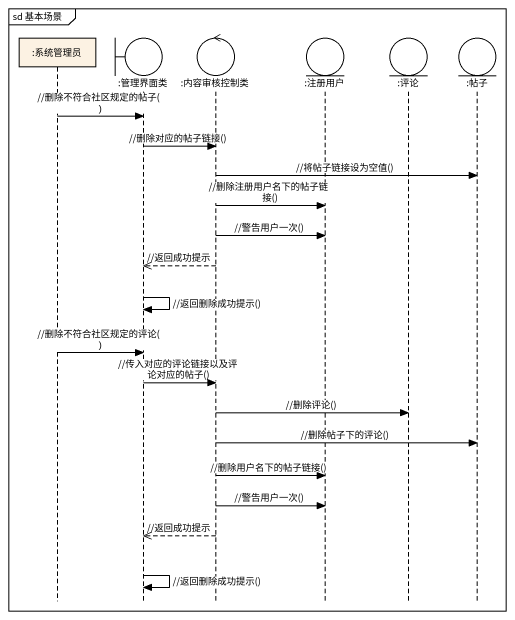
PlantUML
@startuml
mainframe sd 基本场景
hide footbox
participant ":系统管理员" as 系统管理员
boundary ":管理界面类" as 管理界面类
control ":内容审核控制类" as 内容审核控制类
entity ":注册用户" as 注册用户
entity ":评论" as 评论
entity ":帖子" as 帖子

系统管理员 -> 管理界面类 : //删除不符合社区规定的帖子()
管理界面类 -> 内容审核控制类 : //删除对应的帖子链接()
内容审核控制类 -> 帖子 : //将帖子链接设为空值()
内容审核控制类 -> 注册用户 : //删除注册用户名下的帖子链接()
内容审核控制类 -> 注册用户 : //警告用户一次()
内容审核控制类 -->> 管理界面类 : //返回成功提示
管理界面类 -> 管理界面类 : //返回删除成功提示()
系统管理员 -> 管理界面类 : //删除不符合社区规定的评论()
管理界面类 -> 内容审核控制类 : //传入对应的评论链接以及评论对应的帖子()
内容审核控制类 -> 评论 : //删除评论()
内容审核控制类 -> 帖子 : //删除帖子下的评论()
内容审核控制类 -> 注册用户 : //删除用户名下的帖子链接()
内容审核控制类 -> 注册用户 : //警告用户一次()
内容审核控制类 -->> 管理界面类 : //返回成功提示
管理界面类 -> 管理界面类 : //返回删除成功提示()
@enduml
